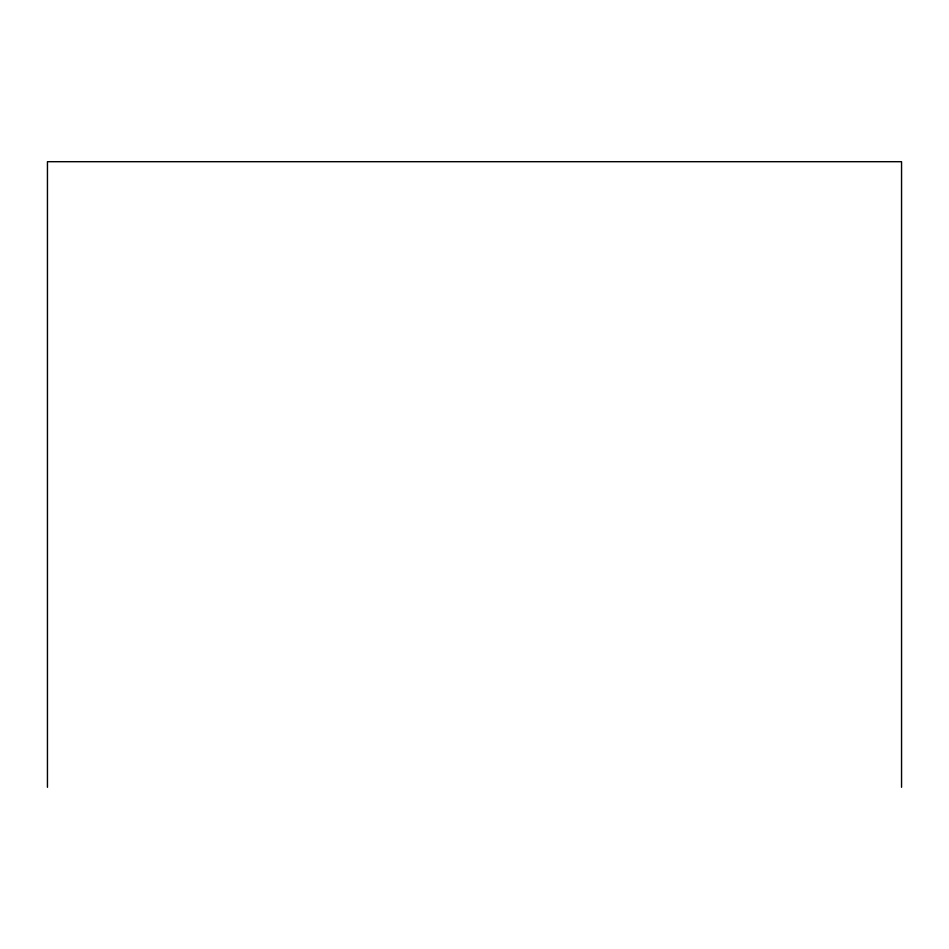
<?xml version="1.0" encoding="UTF-8"?>
<svg xmlns="http://www.w3.org/2000/svg" width="949" height="949" viewBox="0 0 949 949"><rect width="100%" height="100%" fill="white"/><g stroke="black" fill="none" stroke-linecap="round" stroke-linejoin="round"><path stroke-width="1.42" d="M901.55 787.302L901.55 161.698L47.45 161.698L47.45 787.302"/></g></svg>
